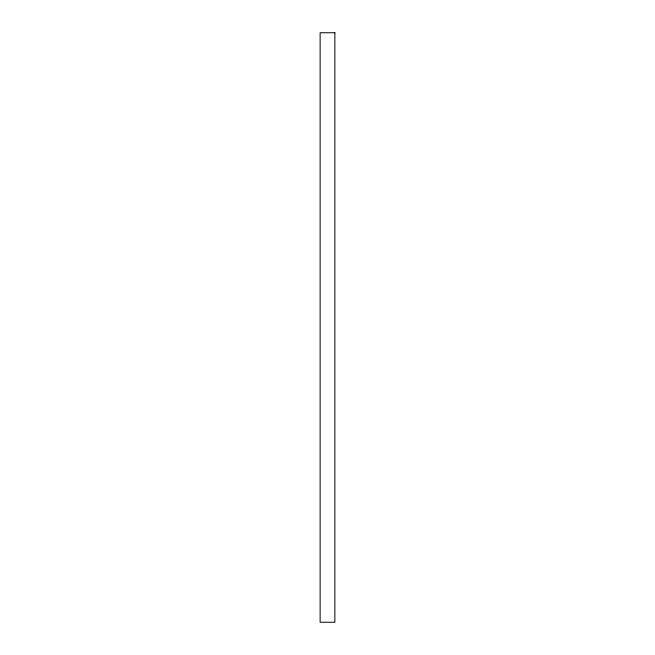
<?xml version="1.0" encoding="UTF-8"?>
<svg xmlns="http://www.w3.org/2000/svg" width="655" height="655" viewBox="0 0 655 655"><rect width="100%" height="100%" fill="white"/><g stroke="black" fill="none" stroke-linecap="round" stroke-linejoin="round"><path stroke-width="0.98" d="M334.869 32.75L320.131 32.75L320.131 622.25L334.869 622.25L334.869 32.75"/></g></svg>
